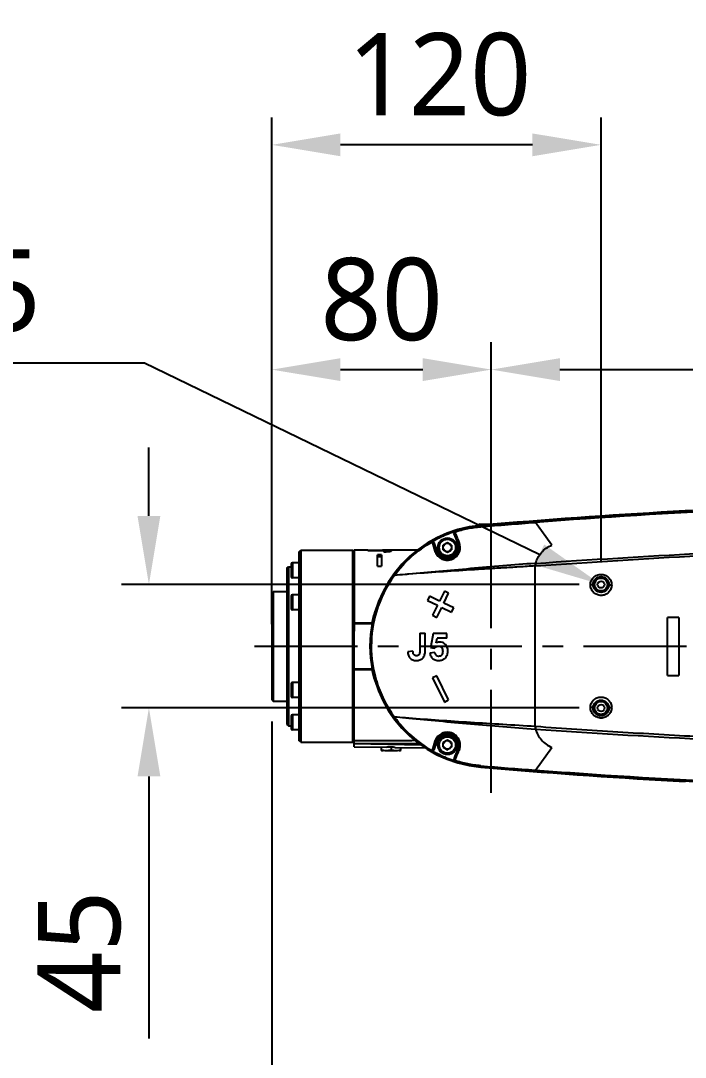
# Model space of a CAD drawing. Header units: millimetres. Extents: x 5828 to 6704, y 123 to 421.
# Drawn here: x 6388.48 to 6400.6, y 272.49 to 291.39 of the extents above; entities that cross this region are included whole.
import ezdxf
from ezdxf import colors
from ezdxf.entities.mleader import LeaderData, LeaderLine
from ezdxf.math import Vec2, Vec3

# ---------------------------------------------------------------- set-up
doc = ezdxf.new("R2010")
doc.units = ezdxf.units.MM
doc.linetypes.add('CENTER', pattern=[0.6, 0.375, -0.075, 0.075, -0.075])
for name, color, linetype in [('中心线', 7, 'Continuous'), ('外形图', 7, 'Continuous'), ('多重引线', 7, 'Continuous'), ('尺寸标注', 7, 'Continuous')]:
    doc.layers.add(name, color=color, linetype=linetype)
doc.styles.add('微软雅黑', font='msyh.ttc', dxfattribs={"height": 1.5})
doc.dimstyles.new('尺寸标注_1_20比例', dxfattribs={"dimtxt": 1.5, "dimasz": 1.25, "dimexe": 0.5, "dimexo": 0.4, "dimgap": 0.5, "dimtad": 1, "dimdec": 1, "dimlfac": 20, "dimdsep": 46, "dimtxsty": '微软雅黑', "dimcen": 0.09, "dimadec": 0, "dimazin": 0, "dimtp": 0.01, "dimtm": 0.01, "dimtfac": 1, "dimtdec": 1, "dimtofl": 0, "dimtmove": 0, "dimatfit": 3, "dimfxl": 1, "dimtolj": 1, "dimarcsym": 0})

# ---------------------------------------------------------------- blocks, each defined once
blk = doc.blocks.new('*D784')
at = {"layer": 'Defpoints', "color": 0}
for p in [(6397.06, 285.031), (6397.06, 281.775), (6393.06, 280.962)]:
    blk.add_point(p, dxfattribs=at)
at = {"layer": '尺寸标注', "color": 0, "lineweight": -2}
for p, q in [((6393.06, 281.362), (6393.06, 285.531)), ((6397.06, 282.175), (6397.06, 285.531)), ((6394.31, 285.031), (6395.81, 285.031))]:
    blk.add_line(p, q, dxfattribs=at)
at = {"layer": '尺寸标注', "color": 0}
for points in [[(6394.31, 285.24), (6394.31, 284.823), (6393.06, 285.031)], [(6395.81, 284.823), (6395.81, 285.24), (6397.06, 285.031)]]:
    blk.add_solid(points, dxfattribs=at)
at = {"layer": '尺寸标注', "color": 0, "insert": (6395.06, 286.307), "char_height": 1.5, "attachment_point": 5, "style": '微软雅黑'}
blk.add_mtext('\\A1;80', dxfattribs=at)
blk = doc.blocks.new('*D785')
at = {"layer": 'Defpoints', "color": 0}
for p in [(6393.06, 289.13), (6399.06, 281.112), (6393.06, 279.987)]:
    blk.add_point(p, dxfattribs=at)
at = {"layer": '尺寸标注', "color": 0, "lineweight": -2}
for p, q in [((6393.06, 280.387), (6393.06, 289.63)), ((6399.06, 281.512), (6399.06, 289.63)), ((6397.81, 289.13), (6394.31, 289.13))]:
    blk.add_line(p, q, dxfattribs=at)
at = {"layer": '尺寸标注', "color": 0}
for points in [[(6394.31, 289.338), (6394.31, 288.922), (6393.06, 289.13)], [(6397.81, 288.922), (6397.81, 289.338), (6399.06, 289.13)]]:
    blk.add_solid(points, dxfattribs=at)
at = {"layer": '尺寸标注', "color": 0, "insert": (6396.115, 290.409), "char_height": 1.5, "attachment_point": 5, "style": '微软雅黑'}
blk.add_mtext('\\A1;120', dxfattribs=at)
blk = doc.blocks.new('*D786')
at = {"layer": 'Defpoints', "color": 0}
for p in [(6399.06, 281.112), (6390.818, 278.862), (6399.06, 278.862)]:
    blk.add_point(p, dxfattribs=at)
at = {"layer": '尺寸标注', "color": 0, "lineweight": -2}
for p, q in [((6390.818, 282.362), (6390.818, 283.612)), ((6398.66, 281.112), (6390.318, 281.112)), ((6398.66, 278.862), (6390.318, 278.862)), ((6390.818, 277.612), (6390.818, 272.834))]:
    blk.add_line(p, q, dxfattribs=at)
at = {"layer": '尺寸标注', "color": 0}
for points in [[(6390.61, 282.362), (6391.026, 282.362), (6390.818, 281.112)], [(6391.026, 277.612), (6390.61, 277.612), (6390.818, 278.862)]]:
    blk.add_solid(points, dxfattribs=at)
at = {"layer": '尺寸标注', "color": 0, "insert": (6389.555, 274.417), "char_height": 1.5, "attachment_point": 5, "rotation": 90, "style": '微软雅黑'}
blk.add_mtext('\\A1;45', dxfattribs=at)
blk = doc.blocks.new('*D787')
at = {"layer": 'Defpoints', "color": 0}
for p in [(6422.81, 285.031), (6422.81, 284.415), (6397.06, 282.817)]:
    blk.add_point(p, dxfattribs=at)
at = {"layer": '尺寸标注', "color": 0, "lineweight": -2}
for p, q in [((6397.06, 283.217), (6397.06, 285.531)), ((6422.81, 284.815), (6422.81, 285.531)), ((6398.31, 285.031), (6421.56, 285.031))]:
    blk.add_line(p, q, dxfattribs=at)
at = {"layer": '尺寸标注', "color": 0}
for points in [[(6398.31, 285.24), (6398.31, 284.823), (6397.06, 285.031)], [(6421.56, 284.823), (6421.56, 285.24), (6422.81, 285.031)]]:
    blk.add_solid(points, dxfattribs=at)
at = {"layer": '尺寸标注', "color": 0, "insert": (6409.935, 286.311), "char_height": 1.5, "attachment_point": 5, "style": '微软雅黑'}
blk.add_mtext('\\A1;515', dxfattribs=at)
blk = doc.blocks.new('*D797')
at = {"layer": 'Defpoints', "color": 0}
for p in [(6393.06, 279.012), (6424.06, 229.062), (6424.06, 223.502)]:
    blk.add_point(p, dxfattribs=at)
at = {"layer": '尺寸标注', "color": 0, "lineweight": -2}
for p, q in [((6393.06, 278.612), (6393.06, 223.002)), ((6424.06, 228.662), (6424.06, 223.002)), ((6394.31, 223.502), (6422.81, 223.502))]:
    blk.add_line(p, q, dxfattribs=at)
at = {"layer": '尺寸标注', "color": 0}
for points in [[(6394.31, 223.71), (6394.31, 223.293), (6393.06, 223.502)], [(6422.81, 223.293), (6422.81, 223.71), (6424.06, 223.502)]]:
    blk.add_solid(points, dxfattribs=at)
at = {"layer": '尺寸标注', "color": 0, "insert": (6408.56, 224.777), "char_height": 1.5, "attachment_point": 5, "style": '微软雅黑'}
blk.add_mtext('\\A1;620', dxfattribs=at)

msp = doc.modelspace()

# ---------------------------------------------------------------- linework, layer by layer
at = {"layer": '中心线', "linetype": 'CENTER', "ltscale": 5}
for p, q in [((6397.0598, 277.3151), (6397.0598, 282.8174)), ((6392.7428, 279.9871), (6428.2723, 279.9871))]:
    msp.add_line(p, q, dxfattribs=at)
at = {"layer": '外形图', "color": 7, "linetype": 'Continuous'}
for p, q in [((6400.7276, 282.4612), (6400.5954, 282.4539)), ((6400.5954, 282.4539), (6400.5955, 282.4537)), ((6400.6357, 282.456), (6400.5955, 282.4538)), ((6396.859, 282.2121), (6397.1119, 282.2121)), ((6397.0931, 282.2107), (6396.867, 282.1912)), ((6397.059, 282.2078), (6397.059, 282.2121)), ((6397.0607, 282.2079), (6397.0607, 282.2121)), ((6398.1647, 281.8313), (6397.8653, 282.246)), ((6397.9582, 282.1173), (6397.8653, 282.246)), ((6396.3811, 282.0386), (6396.4478, 281.8555)), ((6396.867, 282.1912), (6396.868, 282.1796)), ((6396.8681, 282.1785), (6396.8686, 282.1731)), ((6396.0719, 281.7187), (6396.0163, 281.8713)), ((6396.2598, 281.8737), (6396.1848, 281.8304)), ((6396.1848, 281.7438), (6396.1848, 281.8304)), ((6396.3348, 281.8304), (6396.2598, 281.8737)), ((6396.3348, 281.8304), (6396.3348, 281.7438)), ((6396.4478, 281.8555), (6396.4569, 281.8588)), ((6393.5598, 281.7111), (6393.564, 281.7155)), ((6393.5598, 281.2482), (6393.5598, 281.711)), ((6393.571, 281.7232), (6393.5723, 281.7246)), ((6393.5723, 281.7246), (6393.5848, 281.7371)), ((6393.5848, 281.7371), (6393.5848, 278.2371)), ((6393.5848, 281.7371), (6394.5348, 281.7371)), ((6394.5348, 278.2371), (6394.5348, 281.7371)), ((6394.5598, 281.7121), (6394.5348, 281.7371)), ((6394.5598, 281.7371), (6394.5598, 280.2637)), ((6394.8103, 281.7371), (6394.5598, 281.7371)), ((6394.8103, 281.7329), (6394.8103, 281.7367)), ((6394.8103, 281.7367), (6395.0777, 281.7367)), ((6394.8103, 281.7329), (6395.0838, 281.7329)), ((6394.9848, 281.4476), (6394.9848, 281.6514)), ((6395.0593, 281.6514), (6394.9848, 281.6514)), ((6395.0593, 281.6514), (6395.0593, 281.4476)), ((6395.0777, 281.7329), (6395.0777, 281.7367)), ((6395.0838, 281.7367), (6395.0777, 281.7367)), ((6395.1454, 281.7107), (6395.1453, 281.7238)), ((6395.1588, 281.7365), (6395.1515, 281.7365)), ((6395.1588, 281.732), (6395.1588, 281.7365)), ((6395.715, 281.7371), (6395.1678, 281.7371)), ((6395.1681, 281.7119), (6395.1678, 281.7285)), ((6396.0645, 281.716), (6396.0719, 281.7187)), ((6396.1848, 281.7438), (6396.2598, 281.7005)), ((6396.2598, 281.7005), (6396.3348, 281.7438)), ((6393.4098, 281.4852), (6393.4098, 281.2602)), ((6393.4348, 281.5102), (6393.4348, 281.2352)), ((6393.5598, 281.5102), (6393.4348, 281.5102)), ((6394.9848, 281.4476), (6395.0593, 281.4476)), ((6394.9853, 281.6249), (6395.0589, 281.6249)), ((6397.8598, 278.5218), (6397.8598, 281.4526)), ((6393.3348, 281.4121), (6393.3598, 281.4371)), ((6393.3348, 281.4121), (6393.3348, 278.5621)), ((6393.3598, 281.4371), (6393.3598, 278.5371)), ((6393.3598, 281.4371), (6393.4098, 281.4371)), ((6393.5598, 281.2352), (6393.4348, 281.2352)), ((6393.5598, 278.7289), (6393.5598, 281.2452)), ((6393.0598, 280.9621), (6393.0848, 280.9871)), ((6393.0598, 280.9621), (6393.0598, 279.0121)), ((6393.0848, 280.9871), (6393.0848, 278.9871)), ((6393.0848, 280.9871), (6393.3348, 280.9871)), ((6393.4098, 280.8996), (6393.4098, 280.6746)), ((6393.4348, 280.9246), (6393.4348, 280.6496)), ((6393.5598, 280.9246), (6393.4348, 280.9246)), ((6395.9331, 280.9001), (6395.895, 280.8221)), ((6396.115, 280.8114), (6395.9331, 280.9001)), ((6396.2038, 280.9933), (6396.115, 280.8114)), ((6396.193, 280.7733), (6396.2817, 280.9553)), ((6396.2817, 280.9553), (6396.2038, 280.9933)), ((6395.895, 280.8221), (6396.077, 280.7334)), ((6396.077, 280.7334), (6395.9883, 280.5514)), ((6396.0662, 280.5134), (6396.155, 280.6953)), ((6396.155, 280.6953), (6396.3369, 280.6066)), ((6396.3749, 280.6846), (6396.193, 280.7733)), ((6393.5598, 280.6496), (6393.4348, 280.6496)), ((6395.9883, 280.5514), (6396.0662, 280.5134)), ((6396.3369, 280.6066), (6396.3749, 280.6846)), ((6400.27, 279.4537), (6400.27, 280.5086)), ((6400.4781, 280.5086), (6400.27, 280.5086)), ((6400.4781, 280.5086), (6400.4781, 279.4537)), ((6394.8799, 280.4084), (6394.5598, 280.4084)), ((6394.8799, 280.3963), (6394.5598, 280.3963)), ((6394.8799, 280.3963), (6394.8799, 280.4084)), ((6394.5598, 279.7104), (6394.5598, 280.2637)), ((6395.7541, 280.2268), (6395.7541, 279.9871)), ((6395.7541, 280.2268), (6395.853, 280.2268)), ((6395.853, 279.9871), (6395.853, 280.2268)), ((6395.9987, 280.2201), (6395.9549, 279.9871)), ((6396.248, 280.2201), (6395.9987, 280.2201)), ((6396.0555, 280.0484), (6396.0703, 280.1319)), ((6396.248, 280.1319), (6396.0703, 280.1319)), ((6396.248, 280.1319), (6396.248, 280.2201)), ((6395.7541, 279.9871), (6395.7541, 279.9092)), ((6395.853, 279.9156), (6395.853, 279.9871)), ((6395.9549, 279.9871), (6395.9506, 279.9642)), ((6395.9506, 279.9642), (6396.027, 279.9531)), ((6396.2668, 279.9364), (6396.249, 279.9871)), ((6395.632, 279.8978), (6395.5385, 279.8871)), ((6395.7545, 279.9092), (6395.7541, 279.9092)), ((6396.0331, 279.8713), (6395.9392, 279.8616)), ((6394.5598, 278.1553), (6394.5598, 279.7104)), ((6394.5598, 279.5778), (6394.8799, 279.5778)), ((6394.5598, 279.5658), (6394.8799, 279.5658)), ((6394.8799, 279.5658), (6394.8799, 279.5778)), ((6396.0662, 279.4485), (6395.9882, 279.4105)), ((6395.9882, 279.4105), (6396.2038, 278.9686)), ((6396.2817, 279.0067), (6396.0662, 279.4485)), ((6400.27, 279.4537), (6400.4781, 279.4537)), ((6393.4098, 279.2996), (6393.4098, 279.0746)), ((6393.4348, 279.3246), (6393.4348, 279.0496)), ((6393.5598, 279.3246), (6393.4348, 279.3246)), ((6393.0598, 279.0121), (6393.0848, 278.9871)), ((6393.5598, 279.0496), (6393.4348, 279.0496)), ((6396.2038, 278.9686), (6396.2817, 279.0067)), ((6393.0848, 278.9871), (6393.3348, 278.9871)), ((6393.4098, 278.7139), (6393.4098, 278.4889)), ((6393.4348, 278.7389), (6393.4348, 278.4639)), ((6393.5598, 278.7389), (6393.4348, 278.7389)), ((6393.5598, 278.2631), (6393.5598, 278.726)), ((6393.3348, 278.5621), (6393.3598, 278.5371)), ((6393.3598, 278.5371), (6393.4098, 278.5371)), ((6393.5598, 278.4639), (6393.4348, 278.4639)), ((6393.5636, 278.2591), (6393.5598, 278.2631)), ((6393.5723, 278.2496), (6393.5691, 278.253)), ((6393.5848, 278.2371), (6393.5723, 278.2496)), ((6393.5848, 278.2371), (6394.5348, 278.2371)), ((6394.5598, 278.2621), (6394.5348, 278.2371)), ((6396.0163, 278.1028), (6396.0719, 278.2555)), ((6396.0719, 278.2555), (6396.0645, 278.2582)), ((6396.2598, 278.2737), (6396.1848, 278.2304)), ((6396.3348, 278.2304), (6396.2598, 278.2737)), ((6394.5598, 278.2133), (6395.7419, 278.2169)), ((6395.7831, 278.1831), (6394.5598, 278.2044)), ((6394.5598, 278.1553), (6395.157, 278.1449)), ((6395.0598, 278.0878), (6395.0598, 278.1466)), ((6395.0624, 278.0871), (6395.0912, 278.0871)), ((6395.1473, 278.0871), (6395.3223, 278.0871)), ((6395.2339, 278.0942), (6395.2348, 278.0943)), ((6395.2339, 278.0942), (6395.2348, 278.0943)), ((6395.2348, 278.1448), (6395.2348, 278.0943)), ((6395.2348, 278.0943), (6395.2358, 278.0942)), ((6395.2348, 278.0943), (6395.2358, 278.0942)), ((6395.3054, 278.1423), (6395.8614, 278.1326)), ((6395.3784, 278.0871), (6395.4072, 278.0871)), ((6395.4098, 278.0878), (6395.4098, 278.1405)), ((6396.1848, 278.1438), (6396.1848, 278.2304)), ((6396.1848, 278.1438), (6396.2598, 278.1005)), ((6396.2598, 278.1005), (6396.3348, 278.1438)), ((6396.3348, 278.2304), (6396.3348, 278.1438)), ((6396.4478, 278.1187), (6396.3811, 277.9356)), ((6396.4569, 278.1154), (6396.4478, 278.1187)), ((6397.8653, 277.7282), (6398.1647, 278.1429)), ((6396.867, 277.783), (6396.868, 277.7946)), ((6396.867, 277.783), (6397.0931, 277.7635)), ((6396.8681, 277.7957), (6396.8686, 277.8011))]:
    msp.add_line(p, q, dxfattribs=at)
for centre, radius in [((6396.2598, 281.7871), 0.175), ((6396.2598, 281.7871), 0.15), ((6399.0598, 281.1126), 0.1436), ((6399.0598, 281.1121), 0.1426), ((6399.0598, 281.1121), 0.1176), ((6399.0598, 281.1121), 0.0625), ((6399.0598, 278.8616), 0.1436), ((6399.0598, 278.8621), 0.1426), ((6399.0598, 278.8621), 0.1176), ((6399.0598, 278.8621), 0.0625), ((6396.2598, 278.1871), 0.175), ((6396.2598, 278.1871), 0.15)]:
    msp.add_circle(centre, radius, dxfattribs=at)
for centre, radius, start, end in [((6406.7304, 168.7359), 113.8833, 93.088043, 94.854419), ((6407.6757, 153.0539), 129.5726, 92.165395, 94.342328), ((6407.2186, 160.9448), 121.6777, 93.229906, 93.831079), ((6408.0999, 144.8805), 137.7662, 92.213274, 93.219435), ((6396.859, 282.1621), 0.05, 89.99941, 156.71436), ((6406.393, 173.039), 109.5554, 93.822856, 94.987701), ((6406.0104, 176.5075), 106.0603, 94.404589, 94.944699), ((6397.0598, 279.9871), 2.2125, 95, 265), ((6397.0598, 279.9871), 2.2008, 95, 265), ((6397.0598, 279.9871), 2.1998, 95, 265), ((6397.0929, 279.9366), 2.2508, 109.44579, 117.12852), ((6397.0554, 279.9953), 2.1856, 109.29349, 113.89277), ((6397.0575, 279.9892), 2.1921, 94.94319, 109.29146), ((6397.0925, 279.9389), 2.2484, 108.08046, 109.45768), ((6385.3681, 277.2933), 11.9919, 22.37792, 23.30991), ((6396.5353, 282.1151), 0.1463, 195.44648, 196.006), ((6396.6793, 282.1565), 0.2961, 196.00903, 196.52214), ((6397.058, 279.9892), 2.1923, 116.9463, 143.83566), ((6397.0613, 279.9995), 2.1804, 117.14362, 119.75578), ((6395.9893, 281.8746), 0.0205, 65.53549, 119.76122), ((6396.3706, 282.1095), 0.4477, 209.01944, 209.2607), ((6407.6259, 285.4089), 12.1656, 196.81001, 197.64625), ((6407.7654, 285.4333), 12.2772, 196.86557, 197.3615), ((6397.0582, 279.9891), 2.1924, 113.89537, 116.95117), ((6396.2598, 281.7871), 0.2, 200, 20), ((6396.2598, 281.7871), 0.075, 120, 160.00237), ((6396.2598, 281.7871), 0.075, 19.99763, 100.00237), ((6392.3009, 282.891), 1.7254, 317.056, 317.40081), ((6395.092, 271.8127), 9.924, 89.65694, 90.04741), ((6395.1383, 279.262), 2.4746, 89.15371, 89.52589), ((6410.0025, 286.1323), 14.621, 197.3602, 197.58114), ((6396.2598, 281.7871), 0.075, 199.99763, 280.00237), ((6396.2598, 281.7871), 0.075, 300, 340.00237), ((6393.4348, 281.4852), 0.025, 90, 180), ((6406.2213, 282.0125), 8.3802, 183.52315, 183.83264), ((6408.6224, 282.3164), 10.7881, 184.35019, 184.5905), ((6393.4348, 281.2602), 0.025, 180, 270), ((6397.0598, 279.9878), 2.1945, 143.83334, 163.24261), ((6397.0676, 279.9818), 2.1973, 143.82513, 163.15434), ((6393.4348, 280.8996), 0.025, 90, 180), ((6393.4348, 280.6746), 0.025, 180, 270), ((6397.0621, 279.9871), 2.1969, 163.24183, 196.75828), ((6397.0502, 279.9869), 2.1791, 163.15249, 179.99662), ((6396.8493, 279.9828), 2.015, 161.48501, 167.80541), ((6396.856, 279.9806), 2.022, 161.3497, 161.48733), ((6397.0525, 279.9875), 2.1814, 180.01184, 196.53733), ((6396.8458, 279.9904), 2.0112, 192.18928, 198.26616), ((6397.0556, 279.9883), 2.1846, 196.53339, 196.8226), ((6393.4348, 279.2996), 0.025, 90, 180), ((6396.8562, 279.9936), 2.0222, 198.25802, 198.64839), ((6397.0597, 279.9863), 2.1944, 196.75687, 216.16701), ((6397.0692, 279.9932), 2.1991, 196.84297, 216.16749), ((6393.4348, 279.0746), 0.025, 180, 270), ((6393.4348, 278.7139), 0.025, 90, 180), ((6397.058, 279.9849), 2.1922, 216.16404, 243.05213), ((6397.0579, 279.9828), 2.1838, 216.12084, 240.42519), ((6393.4348, 278.4889), 0.025, 180, 270), ((6406.2223, 277.9616), 8.3813, 176.16717, 176.47661), ((6406.9438, 277.9153), 9.0951, 176.18006, 176.4654), ((6392.4423, 277.2142), 1.5326, 42.65503, 42.98074), ((6407.8109, 274.5077), 12.3594, 162.35987, 163.18301), ((6409.6416, 273.9547), 14.2428, 162.4129, 162.63982), ((6396.2598, 278.1871), 0.2, 340, 160), ((6396.2598, 278.1871), 0.075, 120, 160.00237), ((6396.2598, 278.1871), 0.075, 19.99763, 100.00237), ((6395.1706, 278.8091), 0.7233, 261.18848, 262.06418), ((6395.1713, 278.8173), 0.7316, 262.09733, 262.5283), ((6395.16, 278.7284), 0.642, 262.49758, 263.87913), ((6395.3095, 278.7291), 0.6426, 276.12247, 277.50257), ((6395.3013, 278.7938), 0.7078, 277.4782, 278.5233), ((6395.2877, 278.8833), 0.7984, 278.53374, 278.79539), ((6395.9893, 278.0995), 0.0205, 240.23902, 294.47302), ((6397.0671, 279.9847), 2.1919, 240.24215, 242.83868), ((6396.2987, 277.9048), 0.3653, 150.71389, 151.00971), ((6407.3304, 274.6746), 11.822, 162.62783, 163.14296), ((6396.2598, 278.1871), 0.075, 199.99763, 280.00237), ((6396.2598, 278.1871), 0.075, 300, 340.00237), ((6384.9107, 282.8735), 12.4881, 336.70861, 337.60356), ((6397.0583, 279.9852), 2.1926, 243.04708, 246.12291), ((6397.0881, 280.0272), 2.2394, 242.85622, 250.64981), ((6397.0553, 279.9786), 2.1854, 246.12537, 250.7559), ((6397.0575, 279.9852), 2.1922, 250.75817, 265.05632), ((6397.0979, 280.0537), 2.2677, 250.63873, 251.92003), ((6396.5385, 277.8581), 0.1496, 163.96965, 164.55174), ((6396.6828, 277.8166), 0.2998, 163.48026, 163.97257), ((6406.3972, 386.9879), 109.6083, 265.012487, 266.185636), ((6407.6588, 407.9636), 130.6032, 265.260905, 265.699541), ((6406.0473, 383.9182), 106.5134, 265.05645, 265.594262), ((6406.9368, 394.2145), 116.8666, 265.168242, 266.889555), ((6407.6729, 406.8718), 129.5241, 265.657264, 267.835012), ((6407.2224, 399.0926), 121.7411, 266.177116, 266.76977), ((6408.0998, 415.0913), 137.7638, 266.780357, 267.786732)]:
    msp.add_arc(centre, radius, start, end, dxfattribs=at)
for points, knots in [([(6402.7795, 282.5428), (6402.2862, 282.5236), (6400.3138, 282.4372), (6398.3431, 282.3075), (6396.8681, 282.1785)], [0, 0, 0, 0, 0.25007, 1, 1, 1, 1]), ([(6402.7802, 282.5253), (6402.3722, 282.5094), (6400.7327, 282.439), (6399.0944, 282.3401), (6397.8654, 282.2455)], [0, 0, 0, 0, 0.248849, 1, 1, 1, 1]), ([(6396.8686, 282.1672), (6396.9515, 282.175), (6397.1177, 282.1873), (6397.3669, 282.2075), (6397.6161, 282.2269), (6397.7823, 282.2396), (6397.8653, 282.246)], [0, 0, 0, 0, 0.2499899, 0.499984, 0.74999, 1, 1, 1, 1]), ([(6397.8653, 282.246), (6397.8652, 282.248), (6397.8653, 282.2508), (6397.8648, 282.2538), (6397.865, 282.2546)], [0, 0, 0, 0, 0.7121067, 1, 1, 1, 1]), ([(6396.3788, 282.0574), (6396.3794, 282.0589), (6396.3832, 282.0655), (6396.3899, 282.0702), (6396.3954, 282.0723)], [0, 0, 0, 0, 0.2132343, 1, 1, 1, 1]), ([(6396.3954, 282.0723), (6396.4723, 282.0964), (6396.6284, 282.1378), (6396.7884, 282.1595), (6396.8686, 282.1672)], [0, 0, 0, 0, 0.5000191, 1, 1, 1, 1]), ([(6396.4752, 281.8821), (6396.4608, 281.9148), (6396.4362, 281.979), (6396.4081, 282.0418), (6396.3954, 282.0723)], [0, 0, 0, 0, 0.5198256, 1, 1, 1, 1]), ([(6396.8686, 282.1672), (6396.8685, 282.1686), (6396.8687, 282.1705), (6396.8683, 282.1726), (6396.8686, 282.1731)], [0, 0, 0, 0, 0.7096318, 1, 1, 1, 1]), ([(6395.2939, 281.2787), (6395.3846, 281.4033), (6395.5936, 281.6333), (6395.846, 281.8148), (6395.9801, 281.8906)], [0, 0, 0, 0, 0.4999759, 1, 1, 1, 1]), ([(6396.0327, 281.7211), (6396.0365, 281.7077), (6396.0478, 281.6816), (6396.0794, 281.6331), (6396.1378, 281.5817), (6396.2314, 281.5504), (6396.3358, 281.561), (6396.4266, 281.6172), (6396.4984, 281.7253), (6396.4981, 281.8286), (6396.4752, 281.8821)], [0, 0, 0, 0, 0.0555272, 0.1121862, 0.2300399, 0.3575444, 0.494729, 0.6348405, 0.7681107, 1, 1, 1, 1]), ([(6396.4569, 281.8588), (6396.4665, 281.8357), (6396.4779, 281.7834), (6396.464, 281.7005), (6396.4141, 281.624), (6396.3329, 281.5743), (6396.2397, 281.5648), (6396.1566, 281.593), (6396.0958, 281.6464), (6396.0718, 281.6925), (6396.0645, 281.716)], [0, 0, 0, 0, 0.1120631, 0.2337626, 0.3671678, 0.5081165, 0.6458354, 0.7730118, 0.8898201, 1, 1, 1, 1]), ([(6396.4752, 281.8821), (6396.4696, 281.88), (6396.4603, 281.8745), (6396.4556, 281.8631), (6396.4569, 281.8588)], [0, 0, 0, 0, 0.5740117, 1, 1, 1, 1]), ([(6397.8654, 281.4981), (6398.8641, 281.5667), (6400.363, 281.6573), (6402.1128, 281.7415), (6403.113, 281.7831), (6404.1132, 281.8217), (6405.1136, 281.853), (6406.1141, 281.8775), (6406.8643, 281.8921), (6407.6142, 281.9048), (6408.3635, 281.9151), (6409.112, 281.9208), (6409.6107, 281.9216), (6409.8599, 281.9216)], [0, 0, 0, 0, 0.2501727, 0.3752609, 0.437803, 0.5003431, 0.6254144, 0.6879396, 0.750449, 0.8129301, 0.8753658, 0.9377335, 1, 1, 1, 1]), ([(6397.8657, 281.4981), (6397.877, 281.5335), (6397.9043, 281.6038), (6397.9701, 281.6982), (6398.0575, 281.7768), (6398.1268, 281.8178), (6398.1647, 281.8313)], [0, 0, 0, 0, 0.2409516, 0.4861366, 0.7386, 1, 1, 1, 1]), ([(6397.8689, 281.4528), (6398.8671, 281.5236), (6400.8647, 281.6482), (6403.3639, 281.7633), (6405.364, 281.8278), (6406.6141, 281.8553), (6407.6139, 281.8695), (6408.6124, 281.8781), (6409.3611, 281.8741), (6409.8598, 281.8676)], [0, 0, 0, 0, 0.250154, 0.500301, 0.6253622, 0.7503874, 0.8128678, 0.8753096, 1, 1, 1, 1]), ([(6395.0838, 281.7329), (6395.0954, 281.7329), (6395.1179, 281.7328), (6395.1404, 281.7326), (6395.1513, 281.732)], [0, 0, 0, 0, 0.5131105, 1, 1, 1, 1]), ([(6395.1453, 281.7238), (6395.137, 281.7231), (6395.1198, 281.7227), (6395.1026, 281.7225), (6395.0938, 281.7224)], [0, 0, 0, 0, 0.4877628, 1, 1, 1, 1]), ([(6395.0938, 281.7224), (6395.0946, 281.7215), (6395.0978, 281.7176), (6395.1007, 281.7133), (6395.1028, 281.71)], [0, 0, 0, 0, 0.2316895, 1, 1, 1, 1]), ([(6395.1028, 281.71), (6395.1081, 281.71), (6395.1288, 281.7101), (6395.1495, 281.7107), (6395.1649, 281.7117)], [0, 0, 0, 0, 0.2539237, 1, 1, 1, 1]), ([(6395.1678, 281.7285), (6395.1678, 281.7279), (6395.1657, 281.7266), (6395.1616, 281.7257), (6395.1543, 281.7245), (6395.1486, 281.724), (6395.1453, 281.7238)], [0, 0, 0, 0, 0.0750504, 0.2615813, 0.5782812, 1, 1, 1, 1]), ([(6395.1513, 281.732), (6395.1557, 281.7318), (6395.1611, 281.7313), (6395.1668, 281.7301), (6395.1678, 281.7289), (6395.1678, 281.7285)], [0, 0, 0, 0, 0.7636191, 0.9263435, 1, 1, 1, 1]), ([(6395.1649, 281.7117), (6395.1761, 281.7124), (6395.192, 281.7137), (6395.2116, 281.7166), (6395.2226, 281.7188), (6395.231, 281.7212), (6395.2369, 281.7235), (6395.2408, 281.7263), (6395.2408, 281.7282)], [0, 0, 0, 0, 0.4270376, 0.603908, 0.7470144, 0.8543945, 0.9281177, 1, 1, 1, 1]), ([(6395.2408, 281.7282), (6395.2408, 281.7288), (6395.2401, 281.7304), (6395.2372, 281.7319), (6395.2325, 281.7331), (6395.2254, 281.7342), (6395.216, 281.735), (6395.1989, 281.7359), (6395.1849, 281.7362), (6395.1749, 281.7363)], [0, 0, 0, 0, 0.0280235, 0.070255, 0.1397167, 0.2428771, 0.3826744, 0.5582981, 1, 1, 1, 1]), ([(6396.0327, 281.7211), (6396.0387, 281.7236), (6396.0502, 281.7262), (6396.0626, 281.7204), (6396.0645, 281.716)], [0, 0, 0, 0, 0.575155, 1, 1, 1, 1]), ([(6397.8598, 281.4523), (6397.7614, 281.4458), (6397.5646, 281.4326), (6397.2694, 281.4143), (6396.9747, 281.3965), (6396.4036, 281.3608), (6395.9308, 281.3301), (6395.5563, 281.3007)], [0, 0, 0, 0, 0.1281927, 0.2563446, 0.3843277, 0.5118546, 1, 1, 1, 1]), ([(6397.8569, 281.4975), (6397.6603, 281.4838), (6397.2679, 281.4527), (6396.683, 281.4022), (6396.1127, 281.3509), (6395.7383, 281.3161), (6395.5564, 281.3007)], [0, 0, 0, 0, 0.2560818, 0.5114596, 0.7627261, 1, 1, 1, 1]), ([(6397.8569, 281.4975), (6397.8583, 281.4976), (6397.8611, 281.498), (6397.864, 281.4977), (6397.8654, 281.498)], [0, 0, 0, 0, 0.4998254, 1, 1, 1, 1]), ([(6397.8689, 281.453), (6397.8675, 281.4526), (6397.8643, 281.4528), (6397.8613, 281.4524), (6397.8598, 281.4523)], [0, 0, 0, 0, 0.5002402, 1, 1, 1, 1]), ([(6395.2939, 281.2787), (6395.2931, 281.2793), (6395.2912, 281.2806), (6395.2894, 281.2821), (6395.2881, 281.2828)], [0, 0, 0, 0, 0.4047397, 1, 1, 1, 1]), ([(6395.5564, 281.3007), (6395.5337, 281.2988), (6395.4462, 281.2915), (6395.3587, 281.2842), (6395.2939, 281.2787)], [0, 0, 0, 0, 0.2591686, 1, 1, 1, 1]), ([(6398.8672, 281.1049), (6398.8672, 281.13), (6398.877, 281.1807), (6398.9201, 281.2448), (6398.9847, 281.2878), (6399.0609, 281.3029), (6399.1371, 281.2876), (6399.2014, 281.2446), (6399.2444, 281.1806), (6399.2543, 281.1299), (6399.2542, 281.1049)], [0, 0, 0, 0, 0.1245001, 0.2492901, 0.3746861, 0.5004214, 0.6260203, 0.751079, 0.875602, 1, 1, 1, 1]), ([(6393.5723, 281.2157), (6393.5723, 281.2222), (6393.5709, 281.2344), (6393.5639, 281.2447), (6393.5598, 281.2481)], [0, 0, 0, 0, 0.5526293, 1, 1, 1, 1]), ([(6393.5598, 281.1641), (6393.5636, 281.1729), (6393.5695, 281.1897), (6393.5723, 281.2074), (6393.5723, 281.2157)], [0, 0, 0, 0, 0.5369321, 1, 1, 1, 1]), ([(6398.9162, 281.1121), (6398.916, 281.1105), (6398.9095, 281.1085), (6398.9004, 281.1067), (6398.8847, 281.1053), (6398.8734, 281.105), (6398.8672, 281.1049)], [0, 0, 0, 0, 0.0951747, 0.3120286, 0.6282221, 1, 1, 1, 1]), ([(6399.2542, 281.1049), (6399.2542, 281.08), (6399.244, 281.0295), (6399.2009, 280.9657), (6399.1365, 280.923), (6399.0605, 280.908), (6398.9847, 280.9231), (6398.9204, 280.9658), (6398.8774, 281.0295), (6398.8672, 281.08), (6398.8672, 281.1049)], [0, 0, 0, 0, 0.1244701, 0.2493682, 0.3747562, 0.5003263, 0.6258047, 0.7509474, 0.875629, 1, 1, 1, 1]), ([(6399.2034, 281.1121), (6399.2034, 281.1115), (6399.2049, 281.1102), (6399.2099, 281.1084), (6399.2204, 281.1066), (6399.2359, 281.1052), (6399.2478, 281.1049), (6399.2542, 281.1049)], [0, 0, 0, 0, 0.0344173, 0.0975429, 0.3153106, 0.6314861, 1, 1, 1, 1]), ([(6393.5723, 279.9871), (6393.5723, 279.9923), (6393.5713, 280.0126), (6393.5659, 280.0327), (6393.5598, 280.0465)], [0, 0, 0, 0, 0.2579907, 1, 1, 1, 1]), ([(6393.5598, 279.9277), (6393.5618, 279.9321), (6393.5691, 279.9511), (6393.5723, 279.9717), (6393.5723, 279.9871)], [0, 0, 0, 0, 0.2410877, 1, 1, 1, 1]), ([(6395.9392, 279.8616), (6395.9421, 279.8393), (6395.9535, 279.8062), (6395.9808, 279.7701), (6396.0163, 279.7422), (6396.0708, 279.7249), (6396.1272, 279.7263), (6396.1702, 279.7385), (6396.2095, 279.7603), (6396.2476, 279.8036), (6396.2706, 279.8681), (6396.2709, 279.9142), (6396.2668, 279.9364)], [0, 0, 0, 0, 0.1257677, 0.1886937, 0.2513567, 0.3753844, 0.4993445, 0.5616054, 0.6238624, 0.7485422, 0.8740673, 1, 1, 1, 1]), ([(6396.027, 279.9531), (6396.0343, 279.9612), (6396.0506, 279.9759), (6396.071, 279.9848), (6396.0815, 279.9871)], [0, 0, 0, 0, 0.5014325, 1, 1, 1, 1]), ([(6396.2261, 280.0183), (6396.2051, 280.0403), (6396.1612, 280.0638), (6396.0991, 280.0652), (6396.0693, 280.0552), (6396.0555, 280.0484)], [0, 0, 0, 0, 0.4981373, 0.7489825, 1, 1, 1, 1]), ([(6396.1172, 279.9871), (6396.1281, 279.9846), (6396.149, 279.9738), (6396.1678, 279.9445), (6396.1738, 279.9108), (6396.173, 279.8768), (6396.1652, 279.8436), (6396.1456, 279.8149), (6396.1138, 279.8003), (6396.0906, 279.8024), (6396.0802, 279.8062)], [0, 0, 0, 0, 0.1243535, 0.2492662, 0.3756783, 0.5016449, 0.627733, 0.7524212, 0.8761987, 1, 1, 1, 1]), ([(6395.5385, 279.8871), (6395.5385, 279.8642), (6395.5427, 279.8294), (6395.5609, 279.7872), (6395.5895, 279.7521), (6395.6313, 279.732), (6395.6749, 279.7266), (6395.7186, 279.7265), (6395.7628, 279.7353), (6395.8007, 279.7589), (6395.8313, 279.7922), (6395.8534, 279.8467), (6395.853, 279.8926), (6395.853, 279.9156)], [0, 0, 0, 0, 0.1279371, 0.191729, 0.2547072, 0.3771541, 0.4382501, 0.4993669, 0.6214695, 0.68329, 0.7457746, 0.871908, 1, 1, 1, 1]), ([(6395.7541, 279.9092), (6395.7541, 279.8985), (6395.7549, 279.8772), (6395.7523, 279.85), (6395.7419, 279.8312), (6395.73, 279.8207), (6395.7158, 279.8142), (6395.6956, 279.81), (6395.6694, 279.8152), (6395.6477, 279.8312), (6395.6371, 279.8498), (6395.6324, 279.8709), (6395.6324, 279.8871), (6395.632, 279.8978)], [0, 0, 0, 0, 0.1276383, 0.2543689, 0.3170478, 0.3787659, 0.4399449, 0.5008035, 0.6220106, 0.7454321, 0.8086274, 0.8723767, 1, 1, 1, 1]), ([(6396.0802, 279.8062), (6396.0672, 279.8109), (6396.0437, 279.8296), (6396.0348, 279.8574), (6396.0331, 279.8713)], [0, 0, 0, 0, 0.4970097, 1, 1, 1, 1]), ([(6398.8672, 278.8692), (6398.8672, 278.8942), (6398.8774, 278.9446), (6398.9204, 279.0083), (6398.9846, 279.051), (6399.0604, 279.0662), (6399.1364, 279.0512), (6399.2009, 279.0085), (6399.244, 278.9447), (6399.2542, 278.8942), (6399.2542, 278.8692)], [0, 0, 0, 0, 0.1243458, 0.2489623, 0.3740805, 0.4995424, 0.6251316, 0.7505449, 0.8755062, 1, 1, 1, 1]), ([(6393.5723, 278.7585), (6393.5723, 278.7667), (6393.5695, 278.7845), (6393.5636, 278.8013), (6393.5598, 278.81)], [0, 0, 0, 0, 0.4630779, 1, 1, 1, 1]), ([(6398.9162, 278.8621), (6398.916, 278.8637), (6398.9095, 278.8656), (6398.9004, 278.8675), (6398.8847, 278.8688), (6398.8734, 278.8692), (6398.8672, 278.8692)], [0, 0, 0, 0, 0.0951715, 0.3120234, 0.6282175, 1, 1, 1, 1]), ([(6399.2542, 278.8692), (6399.2543, 278.8442), (6399.2444, 278.7936), (6399.2015, 278.7296), (6399.1372, 278.6866), (6399.061, 278.6713), (6398.9848, 278.6863), (6398.9202, 278.7293), (6398.8771, 278.7935), (6398.8672, 278.8442), (6398.8672, 278.8692)], [0, 0, 0, 0, 0.1243706, 0.2488266, 0.3738662, 0.4994498, 0.6252025, 0.7506167, 0.8754737, 1, 1, 1, 1]), ([(6399.2034, 278.8621), (6399.2034, 278.8627), (6399.2049, 278.8639), (6399.2099, 278.8657), (6399.2204, 278.8676), (6399.2359, 278.8689), (6399.2478, 278.8692), (6399.2542, 278.8692)], [0, 0, 0, 0, 0.0344187, 0.0975461, 0.315316, 0.6314911, 1, 1, 1, 1]), ([(6393.5598, 278.726), (6393.5639, 278.7294), (6393.5709, 278.7398), (6393.5723, 278.7519), (6393.5723, 278.7585)], [0, 0, 0, 0, 0.4473845, 1, 1, 1, 1]), ([(6395.2939, 278.6954), (6395.2931, 278.6949), (6395.2912, 278.6935), (6395.2894, 278.692), (6395.2881, 278.6913)], [0, 0, 0, 0, 0.4047397, 1, 1, 1, 1]), ([(6395.5564, 278.6735), (6395.5337, 278.6754), (6395.4462, 278.6826), (6395.3587, 278.69), (6395.2939, 278.6955)], [0, 0, 0, 0, 0.2591613, 1, 1, 1, 1]), ([(6395.5564, 278.6735), (6395.7384, 278.6577), (6396.1128, 278.6233), (6396.8794, 278.5542), (6397.4643, 278.5046), (6397.8569, 278.4767)], [0, 0, 0, 0, 0.2373372, 0.4885872, 1, 1, 1, 1]), ([(6397.8598, 278.5218), (6397.6631, 278.5357), (6397.2699, 278.5596), (6396.6839, 278.5956), (6396.1128, 278.6323), (6395.7382, 278.6593), (6395.5564, 278.6735)], [0, 0, 0, 0, 0.2563465, 0.5118522, 0.7630105, 1, 1, 1, 1]), ([(6397.866, 278.476), (6397.8646, 278.4764), (6397.8614, 278.4762), (6397.8584, 278.4766), (6397.8569, 278.4767)], [0, 0, 0, 0, 0.5004203, 1, 1, 1, 1]), ([(6397.8598, 278.5218), (6397.8613, 278.5217), (6397.8643, 278.5213), (6397.8675, 278.5216), (6397.8689, 278.5212)], [0, 0, 0, 0, 0.4997613, 1, 1, 1, 1]), ([(6397.8657, 278.4761), (6398.8644, 278.4075), (6400.3633, 278.3168), (6402.1131, 278.2326), (6403.1132, 278.1911), (6404.1134, 278.1524), (6405.1138, 278.1212), (6406.1142, 278.0967), (6406.8644, 278.0819), (6407.6142, 278.0694), (6408.6127, 278.0558), (6409.3612, 278.0526), (6409.8599, 278.0525)], [0, 0, 0, 0, 0.250173, 0.3752615, 0.4378036, 0.5003438, 0.6254154, 0.6879408, 0.7504505, 0.8129312, 0.8753659, 1, 1, 1, 1]), ([(6397.8657, 278.4761), (6397.8759, 278.4404), (6397.9044, 278.3703), (6397.9703, 278.2764), (6398.057, 278.1963), (6398.1273, 278.1579), (6398.1647, 278.1429)], [0, 0, 0, 0, 0.2408044, 0.4860447, 0.7385382, 1, 1, 1, 1]), ([(6409.8598, 278.1065), (6409.7353, 278.1046), (6409.486, 278.1022), (6409.112, 278.0998), (6408.7378, 278.0984), (6408.2384, 278.0993), (6407.6139, 278.1046), (6406.8642, 278.1153), (6406.1142, 278.1296), (6405.1141, 278.1546), (6404.114, 278.1864), (6403.1142, 278.2261), (6402.1144, 278.2693), (6400.8651, 278.3321), (6399.3665, 278.4193), (6398.368, 278.4861), (6397.8689, 278.5212)], [0, 0, 0, 0, 0.0311402, 0.0623044, 0.0934892, 0.1246903, 0.1871317, 0.2496119, 0.3121172, 0.3746371, 0.4996976, 0.5622322, 0.6247685, 0.7498456, 0.8749255, 1, 1, 1, 1]), ([(6396.4752, 278.092), (6396.4814, 278.1047), (6396.4893, 278.1326), (6396.494, 278.1761), (6396.4913, 278.2218), (6396.4742, 278.2842), (6396.4267, 278.3573), (6396.3358, 278.413), (6396.2314, 278.4237), (6396.1378, 278.3924), (6396.0689, 278.332), (6396.0409, 278.2799), (6396.0327, 278.2531)], [0, 0, 0, 0, 0.0557373, 0.1135928, 0.1734267, 0.2360224, 0.3686583, 0.5080903, 0.6446174, 0.7715239, 0.8888048, 1, 1, 1, 1]), ([(6396.0327, 278.2531), (6396.0387, 278.2505), (6396.0502, 278.2479), (6396.0626, 278.2537), (6396.0645, 278.2582)], [0, 0, 0, 0, 0.5753442, 1, 1, 1, 1]), ([(6396.0645, 278.2582), (6396.0718, 278.2817), (6396.0958, 278.3277), (6396.1566, 278.3811), (6396.2397, 278.4093), (6396.3329, 278.3999), (6396.4141, 278.3501), (6396.4639, 278.2737), (6396.4779, 278.1908), (6396.4665, 278.1385), (6396.4569, 278.1154)], [0, 0, 0, 0, 0.1101793, 0.2269667, 0.3541238, 0.4918678, 0.632783, 0.7661925, 0.8879238, 1, 1, 1, 1]), ([(6395.0598, 278.0878), (6395.0601, 278.0877), (6395.0606, 278.0873), (6395.0613, 278.0875), (6395.0616, 278.0874)], [0, 0, 0, 0, 0.500699, 1, 1, 1, 1]), ([(6395.0624, 278.0871), (6395.0621, 278.0872), (6395.0616, 278.0876), (6395.061, 278.0874), (6395.0607, 278.0874)], [0, 0, 0, 0, 0.5006969, 1, 1, 1, 1]), ([(6395.3054, 278.1423), (6395.2931, 278.1425), (6395.2683, 278.1439), (6395.231, 278.1455), (6395.1938, 278.1452), (6395.1691, 278.1447), (6395.157, 278.1449)], [0, 0, 0, 0, 0.2474654, 0.5014513, 0.7547071, 1, 1, 1, 1]), ([(6395.4081, 278.0874), (6395.4084, 278.0875), (6395.409, 278.0873), (6395.4095, 278.0877), (6395.4098, 278.0878)], [0, 0, 0, 0, 0.499301, 1, 1, 1, 1]), ([(6396.3954, 277.9019), (6396.402, 277.9167), (6396.4147, 277.9471), (6396.4347, 277.9935), (6396.4544, 278.0423), (6396.4677, 278.0754), (6396.4752, 278.092)], [0, 0, 0, 0, 0.2352332, 0.4801544, 0.7350865, 1, 1, 1, 1]), ([(6396.4752, 278.092), (6396.4697, 278.0942), (6396.4604, 278.0996), (6396.4556, 278.111), (6396.4569, 278.1154)], [0, 0, 0, 0, 0.5666988, 1, 1, 1, 1]), ([(6396.3954, 277.9019), (6396.3934, 277.9027), (6396.3866, 277.906), (6396.3809, 277.9118), (6396.3788, 277.9167)], [0, 0, 0, 0, 0.2949416, 1, 1, 1, 1]), ([(6396.8686, 277.8069), (6396.7884, 277.8146), (6396.6284, 277.8364), (6396.4723, 277.8778), (6396.3954, 277.9019)], [0, 0, 0, 0, 0.4999768, 1, 1, 1, 1]), ([(6396.8681, 277.7957), (6397.3597, 277.7527), (6399.3278, 277.5947), (6401.2998, 277.4889), (6402.7795, 277.4313)], [0, 0, 0, 0, 0.2499634, 1, 1, 1, 1]), ([(6396.8686, 277.8069), (6396.8685, 277.8056), (6396.8687, 277.8037), (6396.8683, 277.8016), (6396.8686, 277.8011)], [0, 0, 0, 0, 0.7096325, 1, 1, 1, 1]), ([(6397.8653, 277.7282), (6397.8652, 277.7261), (6397.8653, 277.7233), (6397.8647, 277.7204), (6397.865, 277.7196)], [0, 0, 0, 0, 0.7120925, 1, 1, 1, 1]), ([(6397.8654, 277.7287), (6398.2886, 277.6961), (6399.9254, 277.5792), (6401.5646, 277.4963), (6402.7802, 277.4489)], [0, 0, 0, 0, 0.2586546, 1, 1, 1, 1])]:
    msp.add_open_spline(points, degree=3, knots=knots, dxfattribs=at)
for points in [[(6396.3788, 282.0574), (6396.378, 282.0511), (6396.379, 282.0445), (6396.3811, 282.0386)], [(6396.387, 282.0723), (6396.3826, 282.0687), (6396.3795, 282.063), (6396.3788, 282.0574)], [(6396.3947, 282.0764), (6396.3919, 282.0755), (6396.3893, 282.0741), (6396.387, 282.0723)], [(6395.9978, 281.8932), (6395.9919, 281.8941), (6395.9855, 281.8931), (6395.9801, 281.8907)], [(6396.0163, 281.8713), (6396.013, 281.8803), (6396.0065, 281.8893), (6395.9978, 281.8932)], [(6396.0815, 279.9871), (6396.0932, 279.9896), (6396.1056, 279.9897), (6396.1172, 279.9871)], [(6396.249, 279.9871), (6396.2427, 279.9983), (6396.235, 280.0089), (6396.2261, 280.0183)], [(6395.6833, 278.2651), (6395.3088, 278.264), (6394.9343, 278.2628), (6394.5598, 278.2617)], [(6395.0607, 278.0874), (6395.0604, 278.0875), (6395.0601, 278.0877), (6395.0598, 278.0878)], [(6395.0916, 278.0901), (6395.1101, 278.0882), (6395.1287, 278.0871), (6395.1473, 278.0871)], [(6395.1473, 278.0871), (6395.1763, 278.0871), (6395.2053, 278.0898), (6395.2339, 278.0942)], [(6395.2358, 278.0942), (6395.2644, 278.0898), (6395.2934, 278.0871), (6395.3223, 278.0871)], [(6395.3223, 278.0871), (6395.3409, 278.0871), (6395.3596, 278.0882), (6395.3781, 278.0901)], [(6395.4081, 278.0874), (6395.4078, 278.0874), (6395.4075, 278.0872), (6395.4072, 278.0871)], [(6395.409, 278.0874), (6395.4087, 278.0874), (6395.4084, 278.0875), (6395.4081, 278.0874)], [(6395.4098, 278.0878), (6395.4095, 278.0877), (6395.4093, 278.0875), (6395.409, 278.0874)], [(6395.9801, 278.0835), (6395.9855, 278.0811), (6395.9919, 278.0801), (6395.9978, 278.0809)], [(6395.9978, 278.0809), (6396.0065, 278.0849), (6396.013, 278.0938), (6396.0163, 278.1028)], [(6396.3811, 277.9356), (6396.379, 277.9297), (6396.378, 277.9232), (6396.3788, 277.9169)], [(6396.3788, 277.9169), (6396.3795, 277.9113), (6396.3826, 277.9055), (6396.387, 277.9019)], [(6396.387, 277.9019), (6396.3891, 277.9002), (6396.3916, 277.8989), (6396.3941, 277.898)]]:
    msp.add_open_spline(points, degree=3, dxfattribs=at)

# ---------------------------------------------------------------- dimensions: what is measured, and where the dimension line sits
at = {"layer": '尺寸标注'}
dim = msp.add_linear_dim(base=(6393.0598, 289.13), p1=(6399.0598, 281.1121), p2=(6393.0598, 279.9871), dimstyle='尺寸标注_1_20比例', dxfattribs=at)
dim.commit()
dim.dimension.update_dxf_attribs({"geometry": '*D785', "text_midpoint": (6396.1153, 289.13), "dimtype": 160})
for base, p1, p2, picture, middle in [((6397.0598, 285.0314), (6393.0598, 280.9621), (6397.0598, 281.7752), '*D784', (6395.0598, 286.3066)), ((6422.8098, 285.0314), (6397.0598, 282.8174), (6422.8098, 284.4151), '*D787', (6409.9348, 286.311)), ((6424.0598, 223.5016), (6393.0598, 279.0121), (6424.0598, 229.0622), '*D797', (6408.5598, 224.7767))]:
    dim = msp.add_linear_dim(base=base, p1=p1, p2=p2, dimstyle='尺寸标注_1_20比例', dxfattribs=at)
    dim.commit()
    dim.dimension.update_dxf_attribs({"geometry": picture, "text_midpoint": middle})
dim = msp.add_linear_dim(base=(6390.818, 278.8621), p1=(6399.0598, 281.1121), p2=(6399.0598, 278.8621), angle=90, dimstyle='尺寸标注_1_20比例', dxfattribs=at)
dim.commit()
dim.dimension.update_dxf_attribs({"geometry": '*D786', "text_midpoint": (6390.818, 274.4173), "dimtype": 160})

# ---------------------------------------------------------------- leaders
at = {"layer": '多重引线'}
ml = msp.add_multileader_mtext('Standard', dxfattribs=at)
ml.set_content('4×M3 depth5', style='微软雅黑')
ml.set_leader_properties()
ml.build(insert=Vec2(0, 0))
ml.multileader.update_dxf_attribs({"text_left_attachment_type": 5, "text_right_attachment_type": 5, "dogleg_length": 1, "arrow_head_size": 1.25})
ctx = ml.context
ctx.base_point, ctx.char_height, ctx.arrow_head_size, ctx.landing_gap_size, ctx.plane_origin = Vec3(6375.79, 285.1487), 1.5, 1.25, 0.5, Vec3(6399.0598, 281.1126)
ctx.left_attachment, ctx.right_attachment, ctx.text_align_type = 5, 5, 2
notes = []
notes.append((ctx, [(0, (1, 1, 0), (6390.7361, 285.1487), (-1, 0), 1, [(0, [(6399.0598, 281.1126)], 0, [])])]))
ctx.mtext.insert, ctx.mtext.alignment, ctx.mtext.flow_direction = Vec3(6382.763, 287.2268), 2, 5
for ctx, leaders in notes:
    for number, flags, end, landing, length, lines in leaders:
        leader = LeaderData()
        leader.index, (leader.has_last_leader_line, leader.has_dogleg_vector, leader.attachment_direction) = number, flags
        leader.last_leader_point, leader.dogleg_vector, leader.dogleg_length = Vec3(end), Vec3(landing), length
        for number, points, colour, breaks in lines:
            line = LeaderLine()
            line.index, line.vertices, line.color, line.breaks = number, Vec3.list(points), colors.encode_raw_color(colour), breaks
            leader.lines.append(line)
        ctx.leaders.append(leader)

doc.saveas('drawing.dxf')
